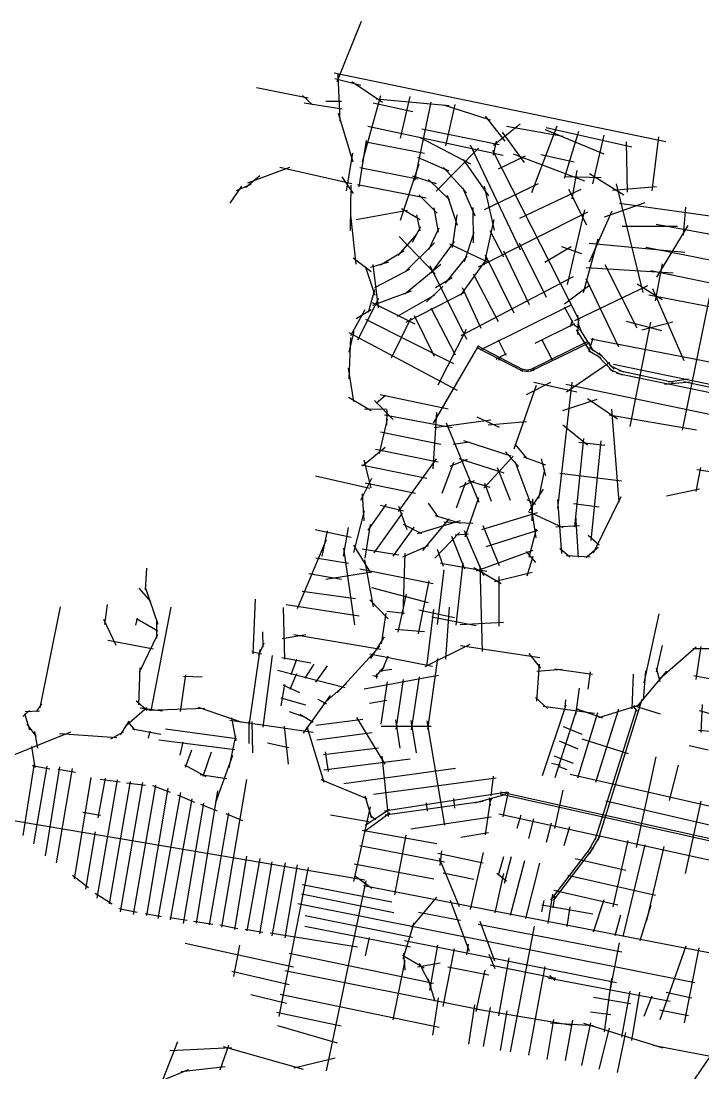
# Model space of a CAD drawing. Header units: inches. Extents: x 723419 to 759401, y 6910722 to 6968430.
# Drawn here: x 726718 to 729390, y 6939397 to 6943517 of the extents above; entities that cross this region are included whole.
import ezdxf

# ---------------------------------------------------------------- set-up
doc = ezdxf.new("R2010")
doc.units = ezdxf.units.IN
doc.header["$MEASUREMENT"] = 0

msp = doc.modelspace()

# ---------------------------------------------------------------- linework, layer by layer
for points in [[(727957.065226, 6943279.99431), (728051.823518, 6943516.91443)], [(727945.135954, 6943313.59435), (729244.429849, 6943045.06108)], [(727948.088688, 6943292.44729), (728049.565239, 6943265.82187)], [(727959.939791, 6943307.23939), (727968.087559, 6943125.29817)], [(728014.752166, 6943279.87419), (728134.746254, 6943199.258)], [(727640.883802, 6943256.34374), (727843.14072, 6943215.74456)], [(727820.725504, 6943225.11356), (727860.342763, 6943188.15806)], [(727828.023773, 6943197.00656), (727976.588601, 6943172.54305)], [(727912.837262, 6943203.39835), (727973.856123, 6943203.39835)], [(728056.817729, 6942966.55122), (728128.297917, 6943224.65354)], [(728098.197041, 6943196.37591), (728254.053659, 6943163.12303)], [(728109.581286, 6943211.80508), (728395.59662, 6943185.52397)], [(728204.765407, 6943058.04385), (728243.396693, 6943221.64812)], [(728261.442622, 6942892.55557), (728325.283792, 6943199.09363)], [(728373.113168, 6943188.89176), (728556.186597, 6943130.48932)], [(728383.237199, 6943027.83136), (728418.945983, 6943190.32588)], [(727961.40385, 6943156.0124), (728018.438226, 6942965.93577)], [(728536.884774, 6943143.92197), (728613.506443, 6943045.80576)], [(728076.736271, 6943105.58049), (728607.255473, 6942991.60077)], [(728568.980916, 6943031.20338), (728674.31455, 6943113.80105)], [(728620.697174, 6943105.40311), (728842.524974, 6943066.56258)], [(728719.785452, 6942845.1186), (728818.609422, 6943106.50475)], [(728288.989817, 6943095.05037), (728591.635391, 6943033.09194)], [(728603.0896, 6943081.31093), (728690.348801, 6942962.68996)], [(728772.086902, 6943091.75641), (729002.32505, 6942996.22986)], [(728776.556384, 6943100.20638), (729111.92648, 6943024.62474)], [(728847.781334, 6942901.75276), (728904.552698, 6943085.45804)], [(728958.434381, 6942878.71037), (729003.640976, 6943069.7638)], [(729190.774901, 6942851.41714), (729217.057995, 6943063.46526)], [(728042.84007, 6942867.27998), (728072.097493, 6943049.20126)], [(728069.044563, 6943043.47525), (728298.59387, 6942999.2564)], [(728282.056052, 6943060.83759), (728479.357195, 6942957.76269)], [(728477.561888, 6943032.04976), (728673.443888, 6942621.01012)], [(728569.668031, 6942992.10117), (728580.889458, 6943046.52409)], [(729089.848559, 6943043.52019), (729093.002548, 6942846.16838)], [(727993.260733, 6942851.62899), (728018.444704, 6942999.54866)], [(728272.113408, 6942983.42093), (728394.489722, 6942930.22095)], [(728344.429708, 6942850.19318), (728510.206513, 6943019.16464)], [(728565.316882, 6943010.85201), (728904.615737, 6942343.52711)], [(728588.810923, 6942937.47603), (728694.593708, 6942988.52794)], [(728646.193391, 6942996.28172), (728925.843309, 6942891.30728)], [(728755.124982, 6942994.39603), (728885.590329, 6942965.05577)], [(727606.612301, 6942882.69208), (727771.789662, 6942944.07883)], [(727731.791489, 6942944.07883), (728014.740938, 6942881.21286)], [(728045.415777, 6942943.14814), (728271.960956, 6942899.30974)], [(728204.641458, 6942736.81522), (728278.985415, 6942957.761)], [(728373.67763, 6942942.68964), (728463.58682, 6942844.60215)], [(728451.05249, 6942974.38761), (728549.385417, 6942831.92651)], [(727597.723866, 6942864.94169), (727654.017576, 6942911.5365)], [(727974.743196, 6942907.09882), (728019.926038, 6942842.01418)], [(728251.190323, 6942910.87443), (728345.262364, 6942880.11813)], [(728314.460121, 6942896.74305), (728397.709356, 6942816.112)], [(728853.302434, 6942908.10316), (728991.025021, 6942903.90419)], [(728878.42551, 6942820.49004), (728897.090749, 6942930.98236)], [(728945.818426, 6942919.65046), (729080.387025, 6942836.72066)], [(727537.726822, 6942803.55512), (727583.650331, 6942870.11899)], [(727562.910793, 6942853.10822), (727619.94517, 6942877.51496)], [(728008.778893, 6942696.6193), (728012.518937, 6942874.5565)], [(728036.634879, 6942877.09818), (728305.328109, 6942823.9075)], [(728447.769371, 6942865.38347), (728496.104042, 6942754.38467)], [(728533.567968, 6942870.16393), (728571.862823, 6942698.09532)], [(728534.436038, 6942778.65221), (728745.750687, 6942880.4773)], [(728673.108752, 6942744.60988), (728913.089586, 6942857.7645)], [(728863.759873, 6942857.7645), (728934.421225, 6942719.31638)], [(729036.255369, 6942853.98382), (729207.619783, 6942868.68014)], [(729049.92251, 6942879.17765), (729154.0145, 6942453.66824)], [(728277.229408, 6942835.59772), (728349.232166, 6942764.87171)], [(728387.719638, 6942834.39944), (728426.903725, 6942717.61922)], [(728031.784482, 6942739.39998), (728233.280435, 6942776.22)], [(728208.754211, 6942782.51465), (728282.845952, 6942740.12101)], [(728335.182816, 6942785.91421), (728352.791686, 6942689.74028)], [(728488.611429, 6942786.80333), (728489.444086, 6942647.98472)], [(728859.580612, 6942484.4019), (728927.081065, 6942778.06244)], [(728945.232006, 6942573.43836), (729034.234623, 6942773.1818)], [(729004.797971, 6942750.08755), (729163.54643, 6942806.77357)], [(729062.620089, 6942803.62439), (729502.070082, 6942742.73922)], [(729314.192899, 6942678.68139), (729322.603248, 6942787.85464)], [(728009.51956, 6942756.52681), (728030.274645, 6942564.59879)], [(728267.861159, 6942757.57711), (728280.348415, 6942695.23349)], [(728409.421395, 6942630.33806), (728427.736382, 6942758.35051)], [(728510.599951, 6942553.99366), (728939.666356, 6942769.43964)], [(728533.60079, 6942561.2418), (728571.862823, 6942739.65778)], [(729310.515477, 6941913.95611), (729483.952182, 6942764.94039)], [(728252.04371, 6942651.17716), (728284.510833, 6942712.68976)], [(728315.912088, 6942622.52144), (728356.3037, 6942707.27578)], [(728555.669642, 6942696.96343), (728608.377486, 6942593.78902)], [(729074.102801, 6942713.31804), (729290.673809, 6942713.31804)], [(729206.568597, 6942720.66637), (729477.807734, 6942671.32833)], [(729210.017989, 6942513.21355), (729332.065214, 6942716.47213)], [(728195.434299, 6942598.80853), (728271.190921, 6942685.25851)], [(728199.579443, 6942672.56192), (728341.103401, 6942527.09321)], [(728326.940899, 6942530.20912), (728416.914007, 6942652.78174)], [(728456.050588, 6942575.24952), (728494.438729, 6942689.54719)], [(728922.725166, 6942453.66824), (728979.098741, 6942663.39688)], [(728127.169426, 6942561.4023), (728218.743929, 6942617.09597)], [(728223.365432, 6942534.46891), (728338.101864, 6942647.86444)], [(728396.880587, 6942644.2995), (728550.892232, 6942571.14938)], [(728608.376191, 6942617.06354), (728708.701793, 6942406.16792)], [(728670.510588, 6942647.95786), (728775.585528, 6942434.87313)], [(728771.061629, 6942572.38145), (728874.387472, 6942634.2843)], [(728835.875383, 6942633.34636), (728914.778652, 6942606.14672)], [(728943.751469, 6942646.82107), (729319.070936, 6942611.12974)], [(729166.630455, 6942631.07498), (729451.536732, 6942575.43857)], [(728019.163777, 6942589.00553), (728090.271689, 6942536.49415)], [(728088.875002, 6942553.08984), (728159.636981, 6942573.87099)], [(728381.126191, 6942490.46207), (728466.872963, 6942596.03084)], [(728441.194062, 6942443.20435), (728545.255821, 6942587.01053)], [(728537.38575, 6942601.8322), (728648.861952, 6942373.56495)], [(728067.309718, 6942557.20282), (728105.105325, 6942442.97256)], [(728096.367183, 6942563.06482), (728117.984724, 6942393.05287)], [(728104.531794, 6942473.6797), (728242.098043, 6942545.57477)], [(728222.046483, 6942448.74672), (728362.738217, 6942565.12165)], [(728320.329745, 6942560.01092), (728464.35124, 6942270.73603)], [(728489.805997, 6942526.63387), (728587.784355, 6942339.75694)], [(728933.238318, 6942551.29436), (729273.864341, 6942530.2995)], [(729005.594782, 6942563.69074), (729130.701415, 6942314.90133)], [(729185.553955, 6942539.74723), (729451.536732, 6942485.16061)], [(729203.710011, 6942420.83619), (729232.095477, 6942565.70077)], [(728342.831336, 6942473.83715), (728407.766015, 6942512.90591)], [(728442.866717, 6942284.75659), (728883.078972, 6942516.97379)], [(728930.951104, 6942509.10395), (729059.211725, 6942240.36964)], [(729132.220322, 6942488.01972), (729229.992674, 6942426.08478)], [(728079.921354, 6942376.40869), (728104.364658, 6942465.16046)], [(728097.172199, 6942404.69038), (728247.853651, 6942459.55288)], [(728193.424349, 6942361.06686), (728340.084174, 6942444.64134)], [(728227.923017, 6942338.06721), (728457.011512, 6942454.84186)], [(728307.493102, 6942417.27631), (728370.453245, 6942477.18366)], [(728446.390391, 6942472.73838), (728519.727646, 6942313.98078)], [(728848.081488, 6942409.57896), (728946.905458, 6942483.06104)], [(728888.476122, 6942343.7917), (729173.805207, 6942480.76094)], [(729178.478534, 6942444.98023), (729719.906055, 6942340.00579)], [(729193.081117, 6942469.06159), (729315.783066, 6942187.10175)], [(728037.70118, 6942268.42748), (728120.660194, 6942431.87853)], [(728094.169799, 6942415.05747), (728260.828494, 6942331.48283)], [(728518.711354, 6942228.81017), (728876.957904, 6942406.61052)], [(728010.294777, 6942284.69864), (728067.329153, 6942386.76311)], [(728031.775413, 6942351.26234), (728090.291123, 6942387.50273)], [(728258.593105, 6942363.65957), (728337.108118, 6942204.64603)], [(728324.515917, 6942393.98305), (728419.326465, 6942209.08354)], [(728846.53076, 6942397.61467), (728879.868327, 6942336.76038)], [(728899.061681, 6942364.45239), (728903.691899, 6942320.79605)], [(728068.231773, 6942349.60725), (728413.400698, 6942175.06199)], [(728169.708324, 6942197.25006), (728246.742003, 6942354.78437)], [(728733.288867, 6942255.26855), (728888.33501, 6942332.79162)], [(728871.137059, 6942320.88535), (728879.603743, 6942346.02082)], [(728879.339159, 6942332.52704), (728903.416291, 6942314.27075)], [(728899.617307, 6942289.2312), (728902.633563, 6942344.31756)], [(728902.256531, 6942327.60247), (728915.016088, 6942295.73996)], [(729089.699994, 6942341.14494), (729227.42215, 6942305.45377)], [(729105.508806, 6941928.65242), (729186.421161, 6942337.99575)], [(729150.6761, 6942307.55317), (729271.577559, 6942339.04554)], [(728003.049629, 6942297.0957), (728426.854492, 6942071.20272)], [(728003.438047, 6942219.89039), (728024.311278, 6942301.34953)], [(728352.244068, 6942092.00582), (728463.838604, 6942310.24639)], [(728893.770004, 6942307.56686), (728949.663345, 6942219.92346)], [(728906.337737, 6942311.86635), (728959.91597, 6942225.54586)], [(728003.931656, 6942114.97048), (728010.613176, 6942277.2377)], [(728335.063696, 6941941.92188), (728512.0703, 6942245.92874)], [(728503.894658, 6942238.33519), (728684.340852, 6942145.73083)], [(728507.069665, 6942244.42061), (728684.87002, 6942152.61001)], [(728587.767743, 6942268.76233), (728617.665719, 6942207.64346)], [(728714.767997, 6942145.20167), (728947.072628, 6942257.64981)], [(728715.03258, 6942152.08085), (728940.458031, 6942263.47065)], [(728757.365998, 6942270.879), (728799.964, 6942189.38717)], [(728947.29091, 6942234.75007), (728959.858643, 6942276.55432)], [(728950.333624, 6942272.32098), (729673.387421, 6942132.76465)], [(728579.565643, 6942192.56218), (728621.105309, 6942214.78722)], [(728590.148997, 6942188.32884), (728599.409433, 6942205.52679)], [(728942.396108, 6942226.68027), (728989.624328, 6942197.84063)], [(728951.391959, 6942234.61778), (728996.371216, 6942204.45522)], [(728975.611966, 6942208.53356), (729038.688759, 6942142.7051)], [(728981.961979, 6942217.42358), (729042.498767, 6942152.86512)], [(728000.17656, 6942157.32971), (728021.701948, 6942026.3434)], [(728674.815833, 6942156.0496), (728705.507561, 6942149.96418)], [(728697.305462, 6942149.43501), (728729.584693, 6942157.10794)], [(728855.173392, 6942064.38827), (729024.930398, 6942180.59351)], [(729023.448729, 6942168.52848), (729077.000502, 6942142.91676)], [(729039.112093, 6942172.97349), (729676.018367, 6942040.46989)], [(728673.492914, 6942149.43501), (728705.772145, 6942144.40791)], [(728696.776294, 6942143.61416), (728729.055525, 6942149.96418)], [(729024.507064, 6942153.28845), (729073.825496, 6942131.48674)], [(729051.772872, 6942137.77127), (729634.518829, 6942018.04707)], [(729060.067135, 6942148.20844), (729273.031127, 6942103.04464)], [(729254.800858, 6942104.39335), (729332.694347, 6942115.40004)], [(728650.185219, 6941841.30403), (728738.496038, 6942091.14305)], [(728698.817884, 6942054.03381), (728794.487434, 6942102.32207)], [(728727.20335, 6942102.32207), (728896.465393, 6942064.53133)], [(728821.924501, 6941609.43095), (728877.207621, 6942102.30737)], [(728853.193169, 6942094.51203), (729423.006156, 6941975.89089)], [(729239.296685, 6942094.44566), (729337.56269, 6942103.97002)], [(729315.549313, 6942105.66336), (729668.821686, 6942029.67487)], [(728001.956866, 6942043.12778), (728090.55324, 6941990.93718)], [(728109.827455, 6942020.6316), (728146.846981, 6942051.65516)], [(728125.031641, 6942053.63546), (728392.101881, 6941997.52889)], [(728841.229779, 6941991.19369), (728975.100467, 6942036.30759)], [(728937.449538, 6942038.81396), (729055.422879, 6941959.4469)], [(728064.080131, 6941996.57943), (728150.205639, 6941997.9899)], [(728103.216733, 6942030.53275), (728175.933813, 6941956.60434)], [(728151.303075, 6941934.47152), (728152.625047, 6941993.8783)], [(729031.995347, 6941996.20644), (729060.47453, 6941632.16064)], [(728123.538214, 6941823.57864), (728154.60822, 6941956.91401)], [(728142.219432, 6941974.42636), (728407.306499, 6941924.26052)], [(728333.814634, 6941763.31771), (728347.705053, 6941983.54567)], [(728336.572592, 6941924.26052), (728559.351382, 6941955.28409)], [(728504.482863, 6941966.50533), (728592.404562, 6941925.58061)], [(729023.078311, 6941974.11005), (729364.391494, 6941915.90161)], [(728126.909437, 6941908.297), (728363.570441, 6941860.11146)], [(728384.125136, 6941943.06475), (728512.408647, 6941632.60191)], [(728548.774313, 6941934.82173), (728698.836023, 6941948.68331)], [(728840.71671, 6941934.70144), (728937.531594, 6941857.3652)], [(728411.231818, 6941859.85164), (728475.582601, 6941868.73241)], [(728452.039326, 6941873.95633), (728637.767495, 6941813.88089)], [(728888.806076, 6941535.47467), (728923.925349, 6941881.92466)], [(728903.515764, 6941867.81591), (729006.08712, 6941855.79745)], [(728951.653068, 6941482.07213), (728991.43444, 6941872.51883)], [(728056.03517, 6941774.97802), (728145.353555, 6941848.00143)], [(728107.069496, 6941840.54668), (728352.324397, 6941790.38084)], [(728616.840524, 6941829.03029), (728667.744855, 6941772.37806)], [(728653.105995, 6941859.81244), (728700.728503, 6941803.37797)], [(728061.398203, 6941796.51551), (728089.175156, 6941688.50794)], [(728196.906132, 6941596.05304), (728346.374876, 6941801.60208)], [(728368.299913, 6941667.86735), (728414.339596, 6941789.06312)], [(728400.213804, 6941773.91371), (728467.70346, 6941801.07821)], [(728433.697131, 6941803.16781), (728609.484816, 6941747.2714)], [(728531.531242, 6941686.6736), (728646.107448, 6941812.04858)], [(728653.619063, 6941792.22903), (728715.369523, 6941624.31715)], [(728687.122257, 6941809.64847), (728773.470632, 6941778.81851)], [(728755.677783, 6941801.81039), (728773.470632, 6941735.44755)], [(728052.133172, 6941778.89402), (728308.625912, 6941726.74806)], [(728584.372104, 6941768.16726), (728635.120529, 6941639.65797)], [(728747.828009, 6941646.90307), (728770.854329, 6941761.05207)], [(728829.54754, 6941746.61609), (729071.351321, 6941716.54027)], [(729363.357573, 6941673.74222), (729382.323156, 6941767.77092)], [(729366.51983, 6941760.56907), (730204.863229, 6941631.92953)], [(727872.195162, 6941734.99514), (728085.643276, 6941686.85031)], [(728049.186484, 6941640.46702), (728092.699262, 6941726.18819)], [(728067.337358, 6941708.26583), (728263.673692, 6941667.34128)], [(728423.959628, 6941610.21246), (728461.628264, 6941710.51237)], [(728438.085421, 6941690.6614), (728495.635025, 6941717.8259)], [(728468.952877, 6941717.8259), (728554.754065, 6941690.6614)], [(728534.873096, 6941706.85553), (728559.985808, 6941635.80988)], [(728054.47869, 6941664.53943), (728060.946893, 6941559.44267)], [(728710.148577, 6941599.87426), (728765.620858, 6941682.95847)], [(729247.19374, 6941657.1688), (729377.243083, 6941684.90382)], [(728078.5942, 6941522.70797), (728149.743572, 6941624.86891)], [(728127.399184, 6941620.75914), (728216.776735, 6941598.44808)], [(728313.929346, 6941628.75585), (728351.064615, 6941574.44189)], [(728458.292023, 6941496.88045), (728512.158159, 6941650.16815)], [(728700.720729, 6941643.12341), (728733.680623, 6941624.83951)], [(728715.616556, 6941621.55703), (728734.860507, 6941492.89908)], [(728721.138519, 6941559.63864), (728723.754822, 6941645.85802)], [(728820.697542, 6941643.47666), (728835.350654, 6941431.32464)], [(728882.942931, 6941627.80135), (728984.182382, 6941613.59884)], [(728961.015702, 6941434.20505), (729069.401402, 6941654.51106)], [(728022.1001, 6941435.78614), (728063.886671, 6941598.19349)], [(728101.526371, 6941434.63821), (728213.248742, 6941589.64114)], [(728197.372558, 6941616.6492), (728230.300925, 6941525.05655)], [(728341.127154, 6941579.66446), (728439.98006, 6941549.89628)], [(728523.228862, 6941524.76649), (728742.475773, 6941591.69712)], [(728704.915538, 6941596.21657), (728840.583693, 6941533.22035)], [(728890.935655, 6941580.24173), (728900.884777, 6941417.57641)], [(728066.833791, 6941412.91438), (728087.414399, 6941544.43196)], [(728216.188521, 6941546.78038), (728287.926107, 6941510.37832)], [(728271.461707, 6941510.37832), (728439.632831, 6941560.28449)], [(728292.613254, 6941443.65852), (728395.439849, 6941567.80885)], [(728374.454574, 6941555.76048), (728489.144796, 6941549.89628)], [(728527.418057, 6941541.03427), (728591.675987, 6941384.21423)], [(728814.417636, 6941536.35568), (728907.045917, 6941541.05843)], [(727871.368119, 6941525.50678), (728011.898763, 6941494.84846)], [(727898.603068, 6941420.99185), (727919.269187, 6941520.04144)], [(727981.78493, 6941421.15082), (728001.270301, 6941533.76078)], [(728176.186892, 6941420.89944), (728259.096241, 6941534.80313)], [(728339.7702, 6941413.33571), (728435.907039, 6941513.04941)], [(728404.606412, 6941499.6551), (728456.028563, 6941371.66445)], [(728418.766322, 6941504.11981), (728471.678876, 6941508.58469)], [(728455.283145, 6941521.979), (728529.808058, 6941344.87568)], [(728540.909856, 6941459.25021), (728743.399123, 6941522.4625)], [(728709.262799, 6941417.47251), (728737.834836, 6941527.51292)], [(728940.663557, 6941503.49626), (728983.576028, 6941465.87328)], [(727801.746724, 6941216.14643), (727915.136136, 6941486.43531)], [(728021.512318, 6941463.96849), (728087.984907, 6941356.31502)], [(728214.968472, 6941417.99031), (728315.171853, 6941462.5168)], [(728931.186044, 6941415.91608), (728979.855419, 6941456.6744)], [(727873.803467, 6941414.50646), (728001.34372, 6941393.8711)], [(727981.78493, 6941451.80913), (728025.025195, 6941151.47822)], [(728055.056539, 6941449.66902), (728199.119063, 6941425.59661)], [(728215.525591, 6941194.33864), (728223.362409, 6941432.65791)], [(728348.713051, 6941448.30991), (728372.560799, 6941382.08223)], [(728503.601837, 6941363.80745), (728724.747273, 6941444.82301)], [(728697.488139, 6941439.38031), (728734.750811, 6941396.2207)], [(728701.95978, 6941344.1315), (728725.062542, 6941421.5213)], [(728829.070749, 6941451.70372), (728868.910424, 6941418.00636)], [(728855.304178, 6941423.75433), (728948.455892, 6941418.52889)], [(727206.496688, 6941288.79124), (727210.953214, 6941374.00476)], [(728064.509868, 6941406.00192), (728098.166377, 6941222.64229)], [(728362.127544, 6941393.98835), (728543.967536, 6941362.73486)], [(728423.232151, 6941150.50337), (728451.121439, 6941394.86828)], [(728492.545385, 6941376.12916), (728599.115911, 6941314.36619)], [(728516.483395, 6941383.70437), (728524.755111, 6941047.2417)], [(727846.62207, 6941352.92915), (727973.571517, 6941330.52518)], [(727912.753909, 6941331.11478), (728092.254862, 6941360.00414)], [(728046.236341, 6941371.58049), (728333.773605, 6941313.45426)], [(728350.456102, 6941153.29194), (728376.458046, 6941367.69659)], [(728573.777328, 6941321.80761), (728720.590901, 6941358.26998)], [(728592.031623, 6941146.34899), (728592.031623, 6941341.36996)], [(727179.85384, 6941295.81149), (727225.738912, 6941242.97473)], [(727204.646532, 6941299.13688), (727253.879073, 6941154.91629)], [(728091.725814, 6941297.61626), (728314.16731, 6941238.94605)], [(728275.804218, 6941116.12155), (728317.31482, 6941324.33223)], [(727628.18104, 6941038.88092), (727637.426205, 6941252.33647)], [(727819.46054, 6941283.94828), (728029.075326, 6941255.05875)], [(728084.585612, 6941249.76303), (728156.622489, 6941176.06539)], [(728196.58568, 6941122.93147), (728229.112403, 6941271.70225)], [(729193.537989, 6939130.82581), (730643.351285, 6941259.23533)], [(726793.273213, 6940826.52517), (726873.680273, 6941222.83268)], [(727047.038225, 6941153.85046), (727056.756293, 6941232.22517)], [(727228.668325, 6940814.55654), (727306.436193, 6941221.02875)], [(727744.962836, 6941220.48258), (727750.277067, 6941017.07719)], [(727757.165917, 6941232.2402), (728043.407555, 6941187.13932)], [(728276.918889, 6941211.1825), (728417.059549, 6941181.14588)], [(728308.516647, 6940988.74347), (728336.195996, 6941212.36068)], [(728383.167236, 6941018.05653), (728396.588207, 6941221.13096)], [(727041.805618, 6941174.004), (727090.39596, 6941072.48975)], [(727167.642553, 6941151.04219), (727174.303373, 6941178.01494)], [(727170.972747, 6941176.90636), (727254.602033, 6941128.50357)], [(727250.711264, 6941099.1155), (727250.942317, 6941170.27518)], [(728130.696123, 6941077.30349), (728148.946329, 6941197.87993)], [(728151.992781, 6941205.17453), (728220.718465, 6941197.31686)], [(728327.34859, 6941183.24123), (728501.524082, 6941149.71551)], [(729160.090128, 6940925.11576), (729218.09277, 6941195.51006)], [(728183.994774, 6941134.45596), (728298.887545, 6941125.55069)], [(728438.569121, 6941152.85845), (728609.072375, 6941162.81147)], [(727058.999024, 6941091.89692), (727237.662138, 6941057.56132)], [(727182.769434, 6940966.65913), (727254.181817, 6941114.82613)], [(727664.29881, 6941124.42759), (727665.978375, 6941064.04181)], [(727742.017012, 6941098.21945), (727834.719575, 6941114.7278)], [(727787.482732, 6941113.54861), (728128.770821, 6941056.94892)], [(728088.745008, 6941020.40309), (728142.505334, 6941105.60326)], [(727612.167519, 6940756.6131), (727655.899258, 6941054.81606)], [(727622.301052, 6941048.1065), (727660.938816, 6941038.88092)], [(727650.019702, 6941033.01014), (727671.018365, 6941081.65434)], [(727957.470757, 6940885.68445), (728124.17264, 6941068.74861)], [(728301.946953, 6940988.71272), (728477.948417, 6941076.68281)], [(728439.856543, 6941071.13385), (728751.187139, 6941024.68281)], [(729208.132674, 6940968.42679), (729232.275952, 6941071.6145)], [(729221.692597, 6940941.96841), (729363.906423, 6941065.66136)], [(729350.467514, 6941058.68026), (729443.381297, 6941058.68026)], [(729364.106761, 6940938.38871), (729382.958361, 6941066.71188)], [(727667.642824, 6940751.54714), (727703.807236, 6941031.41198)], [(727740.836263, 6941023.93238), (727854.204945, 6941002.70743)], [(727776.255258, 6940957.65436), (727799.283305, 6941017.79163)], [(728085.403153, 6941038.99445), (728330.324646, 6940990.4185)], [(728132.022846, 6940969.33883), (728156.257554, 6941030.62421)], [(728312.159087, 6940742.02896), (728352.082546, 6941020.48756)], [(728708.2453, 6941040.16638), (728754.232726, 6940982.63836)], [(727180.548297, 6940838.40848), (727184.989275, 6940983.65081)], [(727723.113378, 6940974.75231), (727988.23154, 6940906.95045)], [(727772.712581, 6940899.87547), (727799.283305, 6940961.78153)], [(727831.16826, 6940942.9148), (727867.186698, 6940997.74587)], [(727873.091304, 6940926.99621), (727919.147398, 6940991.26049)], [(728107.261249, 6940948.82275), (728143.086639, 6940989.32901)], [(728123.33005, 6940971.70617), (728171.272578, 6940978.80785)], [(728738.720613, 6940853.52934), (728749.994298, 6940998.47957)], [(728739.981258, 6940970.6552), (728838.990935, 6940978.51913)], [(728809.738262, 6940979.64257), (728957.877693, 6940959.04641)], [(728940.250684, 6940899.50465), (728950.002007, 6940968.03378)], [(729133.869276, 6940833.15565), (729248.150984, 6940970.08044)], [(729157.835282, 6940857.43386), (729165.764112, 6940971.81801)], [(729207.471215, 6940983.9711), (729221.361867, 6940930.06213)], [(727342.626517, 6940812.23498), (727364.477703, 6940956.57079)], [(727354.392541, 6940950.69662), (727428.349536, 6940948.17926)], [(727903.148129, 6940842.64513), (727994.079569, 6940922.82816)], [(728063.492369, 6940901.39609), (728353.680055, 6940955.09359)], [(728096.4609, 6940953.55726), (728117.007821, 6940951.45313)], [(728112.266257, 6940941.72108), (728112.529701, 6940959.60695)], [(728130.038808, 6940763.3372), (728154.541711, 6940928.51075)], [(728188.063908, 6940743.54654), (728217.357176, 6940938.41647)], [(728248.243635, 6940741.00756), (728279.65439, 6940948.51799)], [(729112.247796, 6940822.61947), (729117.562027, 6940958.58099)], [(729354.515596, 6940953.27155), (729421.653751, 6940941.03454)], [(727737.284517, 6940835.0216), (727751.455656, 6940918.74204)], [(727743.779928, 6940917.56284), (727809.911767, 6940886.9047)], [(728892.603128, 6940799.68301), (728906.479296, 6940903.78725)], [(726778.68445, 6940811.54183), (726800.35943, 6940842.34087)], [(727169.785089, 6940854.47472), (727212.371494, 6940817.92011)], [(727736.103769, 6940865.67975), (727832.939815, 6940839.1486)], [(727825.248539, 6940728.09693), (727930.309659, 6940875.66166)], [(727881.34229, 6940860.75265), (727915.589174, 6940843.06511)], [(728083.248093, 6940845.69346), (728152.019989, 6940856.74357)], [(728733.739358, 6940868.0356), (728781.059121, 6940824.9314)], [(728762.119641, 6940561.73473), (728853.870782, 6940838.6357)], [(728848.474063, 6940816.48345), (728852.671463, 6940857.79453)], [(728979.952159, 6940308.73722), (729152.522438, 6940860.54008)], [(728982.659598, 6940789.49931), (729143.394295, 6940839.10878)], [(729382.808268, 6940730.06231), (729388.237972, 6940840.22612)], [(726725.747279, 6940792.81261), (726751.590724, 6940816.95242)], [(726731.582784, 6940804.46634), (726751.18001, 6940741.05452)], [(726734.917297, 6940812.37419), (726790.77222, 6940815.2877)], [(727132.4287, 6940760.47741), (727210.877203, 6940828.36423)], [(727185.474703, 6940826.87234), (727272.141371, 6940815.68217)], [(727219.095367, 6940817.92011), (727438.750832, 6940825.38027)], [(727412.187018, 6940829.94837), (727583.27935, 6940770.26757)], [(727769.313719, 6940812.79028), (727835.061188, 6940789.66393)], [(727811.152978, 6940801.60012), (727862.704692, 6940770.26757)], [(728763.625592, 6940832.80631), (728964.651664, 6940806.44934)], [(728811.572871, 6940553.42683), (728897.478573, 6940824.3984)], [(728892.427354, 6940824.27119), (728997.028094, 6940788.21291)], [(728900.055576, 6940553.26076), (728978.686763, 6940808.90908)], [(728967.578318, 6940310.47023), (729129.842309, 6940822.24421)], [(728971.015354, 6940536.02598), (729060.195106, 6940823.27141)], [(729116.507283, 6940833.2509), (729130.900645, 6940813.56586)], [(729117.922643, 6940835.50071), (729222.249574, 6940803.88333)], [(729374.872114, 6940816.85806), (729465.509163, 6940791.40356)], [(726741.593232, 6940762.69726), (726778.273736, 6940715.24982)], [(727108.52049, 6940720.93883), (727142.141154, 6940774.65153)], [(727136.383386, 6940772.04616), (727163.719826, 6940739.29131)], [(727536.921374, 6940779.14226), (727862.645093, 6940731.93048)], [(727542.72708, 6940788.08756), (727559.793082, 6940697.89728)], [(727610.901259, 6940774.02967), (727611.197958, 6940686.89819)], [(727623.070223, 6940773.21572), (727625.168275, 6940650.91087)], [(727749.692308, 6940755.01173), (727765.453181, 6940606.03214)], [(727837.65417, 6940754.13376), (727905.114891, 6940535.82088)], [(727873.790511, 6940759.2749), (728057.573511, 6940782.07334)], [(728032.869354, 6940789.5482), (728144.073907, 6940606.56007)], [(728129.502851, 6940755.08775), (728324.913674, 6940754.5561)], [(728185.933896, 6940779.69925), (728202.972691, 6940668.5827)], [(728245.569028, 6940777.57265), (728266.343548, 6940650.35101)], [(728308.939886, 6940776.35409), (728377.131772, 6940367.0263)], [(726671.118019, 6940635.60705), (726913.934549, 6940733.33436)], [(726770.77119, 6940733.97903), (726783.275721, 6940669.05117)], [(726869.439685, 6940726.90692), (727093.57802, 6940711.24056)], [(727070.416955, 6940705.27264), (727120.474811, 6940732.87502)], [(727155.388942, 6940744.75057), (727266.036807, 6940723.69388)], [(727218.132716, 6940707.57628), (727224.641516, 6940735.13204)], [(727284.654971, 6940744.03139), (727562.29062, 6940707.04092)], [(727533.274615, 6940591.68198), (727560.209411, 6940717.0159)], [(727877.533578, 6940700.97095), (728094.255311, 6940730.4967)], [(728843.109734, 6940753.3411), (728915.866979, 6940723.38303)], [(729372.366015, 6940740.07721), (729434.183109, 6940734.65252)], [(726759.526873, 6940675.8197), (726772.703834, 6940593.5866)], [(727258.813685, 6940702.11737), (727555.958457, 6940664.20043)], [(727341.406468, 6940640.97626), (727353.27355, 6940692.63805)], [(727684.706667, 6940689.89668), (727767.521434, 6940671.3212)], [(728826.961468, 6940697.04887), (728899.718713, 6940666.34173)], [(728915.398394, 6940705.5007), (729097.592956, 6940648.05175)], [(729335.872741, 6940679.14844), (729410.829147, 6940662.12911)], [(727362.767043, 6940594.05405), (727387.449607, 6940662.77847)], [(727431.743648, 6940559.18646), (727464.984261, 6940654.18963)], [(727482.027374, 6940457.97276), (727548.675737, 6940641.14115)], [(727903.771326, 6940643.56069), (728118.995745, 6940670.47025)], [(727910.508587, 6940654.77298), (727921.363353, 6940577.78171)], [(728131.755005, 6940637.19569), (728156.377343, 6940401.41821)], [(728805.571957, 6940639.55633), (728881.704743, 6940609.97263)], [(729130.155641, 6940279.63948), (729207.45995, 6940635.34797)], [(726726.342836, 6940326.68561), (726770.824311, 6940608.29507)], [(726761.978632, 6940600.6038), (726830.77644, 6940587.88238)], [(726767.966589, 6940294.1269), (726820.984089, 6940598.84515)], [(726814.340976, 6940247.82199), (726870.224835, 6940596.06324)], [(726857.874052, 6940219.48066), (726920.384613, 6940589.44827)], [(727359.118557, 6940604.21284), (727443.135667, 6940557.7645)], [(727905.268207, 6940583.76163), (728242.515667, 6940627.11586)], [(727983.092953, 6940530.44607), (728421.181711, 6940590.78283)], [(728796.571234, 6940610.72171), (728832.199689, 6940601.73417)], [(728822.823666, 6940598.73838), (728857.327084, 6940585.63178)], [(729259.503859, 6940464.36172), (729294.738975, 6940601.81612)], [(726863.669825, 6940586.03216), (726932.00423, 6940574.92985)], [(726928.439096, 6940157.51683), (726993.629014, 6940554.3489)], [(727020.220036, 6940395.49568), (727049.747814, 6940551.93459)], [(727420.826261, 6940565.34799), (727524.779187, 6940549.70714)], [(728099.235269, 6940488.67448), (728580.064403, 6940552.26005)], [(728559.821513, 6940482.52029), (728569.346532, 6940559.77878)], [(728869.370371, 6940567.62308), (729613.891785, 6940397.72027)], [(727016.819447, 6940081.3221), (727096.662909, 6940544.89931)], [(727028.740513, 6940546.91222), (727107.476214, 6940537.35046)], [(727064.750745, 6940058.90411), (727147.734808, 6940538.52492)], [(727108.374516, 6940028.09459), (727195.682951, 6940534.19637)], [(727131.948022, 6940533.10097), (727206.427587, 6940523.53938)], [(727159.519834, 6940017.39148), (727246.75485, 6940524.63478)], [(727211.655444, 6940013.142), (727294.70947, 6940511.986)], [(727234.091389, 6940522.47692), (727302.186967, 6940496.97918)], [(727504.906424, 6939967.64647), (727603.34041, 6940545.82577)], [(727892.713147, 6940546.57316), (728073.216915, 6940471.75275)], [(727256.358039, 6940002.37452), (727344.717228, 6940494.98756)], [(727304.237513, 6939996.00013), (727389.413346, 6940470.31339)], [(727330.914479, 6940486.3553), (727397.946347, 6940457.67036)], [(727406.389086, 6939983.24002), (727489.935883, 6940501.19758)], [(728065.22419, 6940482.72633), (728091.296409, 6940396.43352)], [(728142.043594, 6940422.85663), (728624.247684, 6940498.26303)], [(728412.898094, 6940471.17847), (728416.602268, 6940434.13673)], [(728496.321386, 6940454.4744), (728619.617466, 6940489.39947)], [(728552.192678, 6940474.17708), (728556.690604, 6940443.74994)], [(728555.896852, 6940459.0958), (728564.760412, 6940475.36771)], [(728595.275751, 6940489.92864), (729845.090542, 6940210.69565)], [(728596.466378, 6940498.26303), (729876.840605, 6940213.47378)], [(728607.101197, 6940400.57974), (728628.216442, 6940496.27865)], [(728809.622028, 6940353.84009), (728843.070849, 6940503.84659)], [(727355.385423, 6939982.11708), (727435.164968, 6940453.31512)], [(727421.354013, 6940450.23351), (727486.257597, 6940423.67347)], [(728022.577323, 6940146.11009), (728087.350913, 6940439.31027)], [(728067.086986, 6940367.46159), (728162.337176, 6940430.56484)], [(728144.954017, 6940407.37848), (728529.129785, 6940461.35359)], [(728306.006214, 6940454.2451), (728310.239556, 6940421.96587)], [(728538.87788, 6940329.14045), (728557.175674, 6940463.47026)], [(729009.209705, 6940462.8394), (729578.585534, 6940331.39808)], [(729321.342603, 6940177.95503), (729383.751241, 6940460.91415)], [(726501.874115, 6940416.56842), (728065.056191, 6940153.60742)], [(726960.254087, 6940417.94932), (727029.589581, 6940406.25471)], [(727456.396844, 6939976.86562), (727532.009219, 6940415.17434)], [(727520.305386, 6940413.04943), (727586.273112, 6940385.42711)], [(727930.398194, 6940407.67802), (728081.374515, 6940381.35224)], [(728062.945182, 6940342.16867), (728163.871763, 6940415.58058)], [(728085.740148, 6940405.16479), (728108.758944, 6940389.68664)], [(728246.249664, 6940353.39228), (728560.525221, 6940400.63547)], [(728590.512293, 6940411.82345), (729880.27071, 6940129.27974)], [(728662.72337, 6940355.71221), (728678.290212, 6940407.55238)], [(728707.694324, 6940315.10412), (728727.585269, 6940392.00032)], [(728055.163645, 6940348.30553), (728348.00823, 6940294.94676)], [(728776.879974, 6940301.28005), (728796.770919, 6940376.44825)], [(728846.930233, 6940287.45611), (728868.551101, 6940361.76031)], [(726972.062866, 6940116.08309), (727010.435459, 6940341.61049)], [(728182.89781, 6940095.06307), (728227.770996, 6940328.56285)], [(728441.299008, 6940320.16204), (728549.534846, 6940339.11645)], [(728939.400137, 6940261.25763), (728972.737704, 6940322.77338)], [(728945.75015, 6940254.51074), (728985.834605, 6940322.3765)], [(729038.267128, 6940047.40406), (729096.772705, 6940307.92529)], [(728045.560023, 6940287.15514), (728377.949313, 6940224.19152)], [(728360.84876, 6940209.25109), (728367.261683, 6940266.3451)], [(728479.636187, 6940036.76756), (728530.937413, 6940259.80785)], [(728794.143596, 6940073.93225), (728954.084541, 6940283.0858)], [(728804.462367, 6940071.94788), (728963.212684, 6940280.30767)], [(729077.254874, 6939930.9767), (729163.686553, 6940290.76096)], [(729170.454745, 6939994.28241), (729238.775786, 6940283.72313)], [(727556.012874, 6939958.19655), (727603.3335, 6940245.47594)], [(727604.280172, 6939953.4715), (727655.38619, 6940236.97106)], [(727654.43995, 6939942.13149), (727702.706816, 6940223.74096)], [(727702.648513, 6939934.21131), (727754.130263, 6940219.59639)], [(728351.91757, 6940257.13997), (728529.33429, 6940220.32232)], [(728357.108284, 6940237.53126), (728434.719813, 6940048.88908)], [(728588.635802, 6940171.71472), (728609.77363, 6940244.2494)], [(728612.530585, 6940140.49725), (728640.101543, 6940245.16757)], [(728635.796817, 6940014.57294), (728692.630957, 6940228.3339)], [(728696.531212, 6940001.21289), (728750.579506, 6940218.87059)], [(728890.171617, 6940237.34393), (729088.215399, 6940190.68787)], [(727730.358472, 6939618.51394), (727844.910115, 6940201.34763)], [(727752.867026, 6939926.06661), (727801.133893, 6940211.45608)], [(728024.184333, 6940216.18771), (728336.266824, 6940156.95933)], [(728372.196296, 6940180.68558), (728491.899299, 6940155.60697)], [(728575.76919, 6940023.89074), (728610.692497, 6940178.14178)], [(728583.12154, 6940179.97811), (728619.882934, 6940149.67881)], [(726920.426505, 6940171.90584), (726982.889991, 6940123.71101)], [(727914.744099, 6939404.78222), (728070.367399, 6940149.20681)], [(728024.77082, 6940170.27913), (728093.072403, 6940121.02404)], [(728861.078256, 6940170.98472), (729204.868941, 6940093.60761)], [(727008.443216, 6940101.031), (727075.638333, 6940059.45113)], [(727816.87015, 6940099.00525), (728179.627215, 6940024.74369)], [(727819.905804, 6940134.62057), (728171.279488, 6940066.42103)], [(728060.439439, 6940131.63272), (729669.428891, 6939818.77243)], [(728783.46175, 6939982.29131), (728802.406345, 6940096.96515)], [(728806.472934, 6940112.53446), (729056.654696, 6940055.19742)], [(727802.451114, 6940060.35901), (729358.57202, 6939750.45957)], [(728249.791909, 6939967.72773), (728346.931996, 6940085.18235)], [(728399.296499, 6940073.81582), (728473.715602, 6939874.2053)], [(728759.494423, 6940028.48959), (728768.409693, 6940071.90986)], [(728759.494423, 6940055.2098), (728958.413736, 6940020.69623)], [(728803.27174, 6940043.76969), (728810.018628, 6940088.61666)], [(728961.945457, 6939949.25763), (729003.178227, 6940075.62156)], [(729143.645165, 6939915.65822), (729186.886549, 6940054.76254)], [(727101.527126, 6940041.2191), (727173.116147, 6940026.50217)], [(727204.699653, 6940021.24615), (727268.392689, 6940010.20854)], [(727831.312075, 6940013.12139), (728252.504953, 6939928.25098)], [(728275.098337, 6940026.41492), (728440.910233, 6939995.2281)], [(728857.637788, 6939970.98165), (728869.338903, 6940047.80203)], [(729046.082434, 6939935.34085), (729068.927285, 6940015.50124)], [(727301.028676, 6940006.00366), (727369.45939, 6939994.96605)], [(727394.199825, 6939990.76117), (727469.47361, 6939979.19799)], [(727497.599086, 6939976.87948), (727568.135194, 6939962.68812)], [(727829.794463, 6939971.44387), (728244.156795, 6939890.36243)], [(728215.032389, 6939843.68197), (728258.329661, 6939986.72353)], [(728509.576406, 6939979.61882), (729072.75103, 6939870.98347)], [(728515.647715, 6939990.98535), (728573.335951, 6939835.47374)], [(728636.307324, 6939478.8974), (728730.560752, 6939972.23147)], [(727596.033936, 6939959.53454), (727666.043588, 6939948.49693)], [(727694.468786, 6939945.86892), (728036.379209, 6939890.58627)], [(727361.18681, 6939904.71546), (727785.793234, 6939812.74254)], [(727551.772286, 6939774.09781), (727576.057091, 6939896.85677)], [(728067.955018, 6939855.7766), (728083.350629, 6939927.86476)], [(728220.999616, 6939915.88264), (729051.501447, 6939750.49792)], [(728319.520014, 6939719.55739), (728352.090837, 6939897.00322)], [(728465.367444, 6939859.04981), (728471.438753, 6939901.48501)], [(729023.422181, 6939703.51608), (729063.644066, 6939905.8411)], [(729222.75055, 6939605.58637), (729324.119996, 6939895.0846)], [(727769.138811, 6939866.38752), (728334.278618, 6939749.04688)], [(728212.894172, 6939858.09294), (728297.885162, 6939807.9217)], [(728216.717483, 6939865.47986), (728222.824711, 6939799.89106)], [(728372.865769, 6939657.71333), (728416.63529, 6939883.18541)], [(728551.506359, 6939861.79101), (728575.032791, 6939805.71587)], [(728590.014129, 6939620.60063), (728631.012959, 6939848.35582)], [(729318.098352, 6939593.42955), (729374.747927, 6939886.32226)], [(728175.877205, 6939605.53424), (728223.715745, 6939837.38333)], [(728271.693193, 6939812.19146), (728360.425954, 6939828.20364)], [(728278.297109, 6939826.83834), (728325.11813, 6939734.81057)], [(728390.646983, 6939812.81085), (728550.678963, 6939781.38144)], [(728556.818863, 6939820.1135), (728813.328877, 6939767.82732)], [(728708.500539, 6939466.43563), (728771.523736, 6939813.1985)], [(727544.942171, 6939796.07319), (727769.578027, 6939743.787)], [(727752.401464, 6939797.58722), (728536.894189, 6939641.06432)], [(728311.886156, 6939766.33394), (728339.876734, 6939677.35668)], [(728501.438164, 6939637.21587), (728536.317078, 6939799.82913)], [(728782.972762, 6939769.34286), (729261.330011, 6939678.3356)], [(728790.562115, 6939778.43616), (728810.293655, 6939759.49188)], [(729004.825179, 6939557.35286), (729033.658069, 6939766.23693)], [(727618.912429, 6939704.71282), (727758.163488, 6939670.40955)], [(727734.217767, 6939705.46816), (728356.520501, 6939575.88915)], [(728331.672812, 6939544.73721), (728353.609364, 6939690.52643)], [(728961.5102, 6939693.21048), (729105.968754, 6939668.94531)], [(729072.896572, 6939537.25355), (729104.61871, 6939716.80141)], [(729111.373679, 6939524.44698), (729142.439798, 6939713.45423)], [(729159.296772, 6939619.06701), (729191.023661, 6939698.60266)], [(729245.869291, 6939712.73286), (729347.125153, 6939690.48989)], [(728472.383698, 6939509.96607), (728495.909698, 6939663.03583)], [(728498.956729, 6939648.21562), (728878.330628, 6939584.56975)], [(728530.819511, 6939500.87277), (728558.139971, 6939653.18468)], [(729220.217599, 6939644.65581), (729332.949264, 6939621.73877)], [(727719.01099, 6939634.67204), (727973.244587, 6939581.62817)], [(728597.60305, 6939484.20173), (728623.405899, 6939640.3026)], [(728779.886146, 6939449.74939), (728806.447801, 6939605.85026)], [(728851.98219, 6939445.20275), (728880.820693, 6939603.57702)], [(728950.034398, 6939635.91779), (729029.014109, 6939625.80732)], [(727722.80545, 6939583.14355), (727956.548702, 6939514.18649)], [(728792.787571, 6939593.72587), (728962.023701, 6939583.11719)], [(728915.274445, 6939425.50078), (728950.942632, 6939592.96818)], [(728921.801384, 6939591.45263), (729233.255928, 6939495.21569)], [(728983.575596, 6939411.86084), (729024.556719, 6939572.50835)], [(727255.61695, 6939323.42135), (727332.608041, 6939519.50879)], [(729055.67164, 6939398.22107), (729087.545798, 6939555.83731)], [(727301.548949, 6939484.86293), (727543.643183, 6939496.76921)], [(727498.663927, 6939409.45653), (727533.059829, 6939506.02964)], [(727510.239471, 6939500.07651), (727824.102078, 6939412.10237)], [(729193.792848, 6939505.06667), (729420.405305, 6939461.96957)], [(727787.060337, 6939417.39405), (727949.779412, 6939455.75871)], [(727257.892612, 6939361.83144), (727374.640241, 6939409.78726)], [(727345.536016, 6939402.18048), (727518.507716, 6939422.68573)]]:
    msp.add_lwpolyline(points)

doc.saveas('drawing.dxf')
